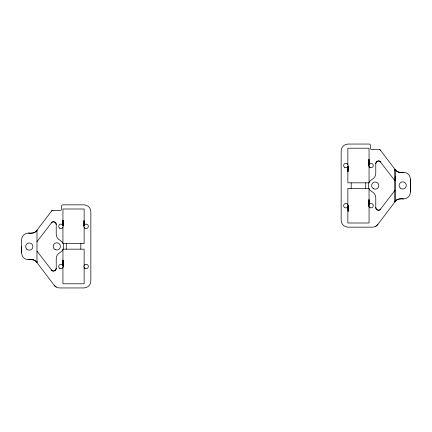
<?xml version="1.0" encoding="UTF-8"?>
<svg xmlns="http://www.w3.org/2000/svg" width="432" height="432" viewBox="0 0 432 432"><rect width="100%" height="100%" fill="white"/><g stroke="black" fill="none" stroke-linecap="round" stroke-linejoin="round"><path stroke-width="0.65" d="M21.605 252.774L21.6 240.008A6.809 6.809 0 0 1 28.523 233.091C31.541 233.474 35.321 233.188 36.979 230.202L36.974 262.597C35.321 259.605 31.547 259.297 28.523 259.697A6.809 6.809 0 0 1 21.6 252.769L21.6 246.569M403.477 198.914C400.464 198.531 396.668 198.801 395.026 201.798L395.026 169.403L396.646 171.191L398.963 172.211L397.505 171.725L395.879 170.505L380.09 149.845A1.48 1.426 -90 0 0 379.291 149.591L371.828 149.591A1.382 1.382 0 0 1 370.44 148.203L370.44 145.433A1.382 1.382 0 0 0 369.058 144.05L348.073 144.05A6.923 6.923 0 0 0 341.145 150.973L341.145 220.228A6.923 6.923 0 0 0 348.073 227.151L372.335 227.151A6.923 6.923 0 0 0 377.849 224.413L395.55 201.101C397.31 198.58 400.783 198.731 403.477 198.914A6.809 6.809 0 0 0 410.389 191.986L410.4 179.226A6.809 6.809 0 0 0 403.472 172.298L399.967 172.303M410.4 191.992L410.389 179.231M83.938 226.044L84.002 220.547L83.938 226.103M368.863 165.24L368.923 159.748L368.858 165.305M395.285 176.321L395.026 180.857L379.939 161.336A2.975 2.862 90 0 0 377.163 161.33L376.148 162.346A2.689 2.581 -90 0 0 375.77 163.733L375.775 173.291A6.923 6.923 0 0 1 372.022 179.447A6.923 6.923 0 0 0 372.022 191.754A6.923 6.923 0 0 1 375.775 197.91L375.775 207.473A2.689 2.581 90 0 0 376.148 208.856L377.163 209.871A2.975 2.862 90 0 0 379.939 209.86L395.026 190.345M63.131 266.879L63.094 266.976M347.895 206.582L347.863 222.998L369.058 222.998L369.058 206.62M28.528 259.702C31.228 259.508 34.668 259.378 36.434 261.884L54.146 285.212A6.923 6.923 0 0 0 59.665 287.95L83.927 287.95A6.923 6.923 0 0 0 90.85 281.027L90.85 211.772A6.923 6.923 0 0 0 83.927 204.849L62.942 204.849A1.382 1.382 0 0 0 61.56 206.231L61.56 209.002A1.382 1.382 0 0 1 60.172 210.389L52.709 210.389A1.48 1.426 90 0 0 51.91 210.638L36.45 230.899C34.679 233.41 31.228 233.275 28.528 233.086M36.974 241.655L52.061 222.134A2.975 2.862 -90 0 1 54.837 222.129L55.852 223.139A2.689 2.581 -90 0 1 56.225 224.527L56.225 234.09A6.923 6.923 0 0 0 59.978 240.246A6.923 6.923 0 0 1 59.978 252.553A6.923 6.923 0 0 0 56.225 258.709L56.225 268.267A2.689 2.581 90 0 1 55.852 269.654L54.837 270.67A2.975 2.862 90 0 1 52.061 270.659L36.974 251.143M396.241 200.351L396.63 200.027M36.974 261.581L36.434 261.884L36.974 262.024M395.015 170.419L395.555 170.116L395.015 169.97M397.051 199.741L397.499 199.492M33.037 259.524L32.535 259.718L33.037 259.475L33.037 259.789M398.952 172.476L403.472 172.298M368.847 182.833L347.863 182.833L347.863 166.455M368.847 188.374L347.863 188.374L347.863 204.746M63.153 243.626L84.132 243.626L84.132 227.254M63.153 249.167L84.132 249.167L84.132 265.545M399.978 172.303L398.952 172.211L398.952 172.525L399.46 172.282L398.952 172.211M368.89 206.177L368.858 205.897L368.901 206.177M63.094 225.812L63.077 220.547L63.094 225.823M369.025 188.746L369.058 204.746M395.026 169.403L395.026 201.798M369.058 164.581L369.058 148.203L347.863 148.203L347.863 164.581M369.058 166.455L369.058 182.396M365.731 182.833L365.731 188.374M351.189 182.833L351.189 188.374M84.132 225.38L84.132 209.002L62.942 209.002L62.942 225.38M84.132 267.419L84.132 283.797L62.942 283.797L62.942 267.419M80.811 243.626L80.811 249.167M66.269 243.626L66.269 249.167M62.942 227.254L62.942 243.194M62.942 249.604L62.942 265.545M51.602 210.935A1.382 1.382 0 0 1 52.709 210.389M56.225 287.037A7.128 6.847 90 0 1 54.146 285.212M56.225 268.267A2.77 2.77 0 0 1 51.251 269.946M51.251 222.853A2.77 2.77 0 0 1 56.225 224.527M380.749 209.147A2.77 2.77 0 0 1 375.775 207.473M379.291 149.591A1.382 1.382 0 0 1 380.398 150.136M375.775 163.733A2.77 2.77 0 0 1 380.749 162.054M377.854 224.419A7.128 6.847 90 0 1 375.77 226.238M62.986 220.547L63.018 225.553L62.986 220.547M62.986 260.712L63.018 265.718L62.986 260.712M347.922 166.369L347.906 171.288L347.906 166.358M348.003 166.099L347.998 171.288L348.003 166.099M348.062 205.411L348.073 205.686A2.214 2.214 0 0 1 344.747 207.603A2.214 2.214 0 0 1 344.747 203.764A2.214 2.214 0 0 1 348.073 205.686L348.062 205.411M368.923 199.913L368.858 205.47L368.923 199.913M369.014 159.748L368.982 164.754L369.014 159.748M369.014 199.913L368.982 204.919L369.014 199.913M63.223 260.712L63.131 266.144L63.223 260.712M83.954 226.654L83.954 226.654M83.954 266.819L83.943 266.819M348.035 206.08L348.143 211.453L348.052 206.075M36.974 230.769L36.45 230.899L36.974 230.801M395.545 201.101L395.015 201.231L395.545 201.101M395.555 170.116L395.015 170.046L395.555 170.116M36.974 261.954L36.434 261.884L36.974 261.992M368.906 166.023L368.852 165.688L368.906 166.023M63.11 265.988L63.077 260.712L63.094 265.988M84.893 228.145A2.214 2.214 0 0 0 88.355 226.487A2.214 2.214 0 0 0 85.185 224.316A2.214 2.214 0 0 0 84.893 228.145M84.893 268.31A2.214 2.214 0 0 0 88.355 266.652A2.214 2.214 0 0 0 85.185 264.481A2.214 2.214 0 0 0 84.893 268.31M59.681 228.145A2.214 2.214 0 0 0 63.142 226.487A2.214 2.214 0 0 0 59.978 224.316A2.214 2.214 0 0 0 59.681 228.145M59.681 268.31A2.214 2.214 0 0 0 63.142 266.652A2.214 2.214 0 0 0 59.978 264.481A2.214 2.214 0 0 0 59.681 268.31M55.004 249.518A3.602 3.602 0 0 0 60.404 246.397A3.602 3.602 0 0 0 55.004 243.281A3.602 3.602 0 0 0 55.004 249.518M26.757 249.124A3.602 3.602 0 0 0 32.773 247.482A3.602 3.602 0 0 0 28.345 243.092A3.602 3.602 0 0 0 26.757 249.124M373.394 188.719A3.602 3.602 0 0 0 378.794 185.603A3.602 3.602 0 0 0 373.394 182.482A3.602 3.602 0 0 0 373.394 188.719M369.954 207.603A2.214 2.214 0 0 0 373.28 205.686A2.214 2.214 0 0 0 369.954 203.764A2.214 2.214 0 0 0 369.954 207.603M369.954 167.438A2.214 2.214 0 0 0 373.28 165.515A2.214 2.214 0 0 0 369.954 163.598A2.214 2.214 0 0 0 369.954 167.438M344.747 167.438A2.214 2.214 0 0 0 348.073 165.515A2.214 2.214 0 0 0 344.747 163.598A2.214 2.214 0 0 0 344.747 167.438M400.167 187.985A3.602 3.602 0 0 0 406.188 186.343A3.602 3.602 0 0 0 401.755 181.953A3.602 3.602 0 0 0 400.167 187.985"/></g></svg>
